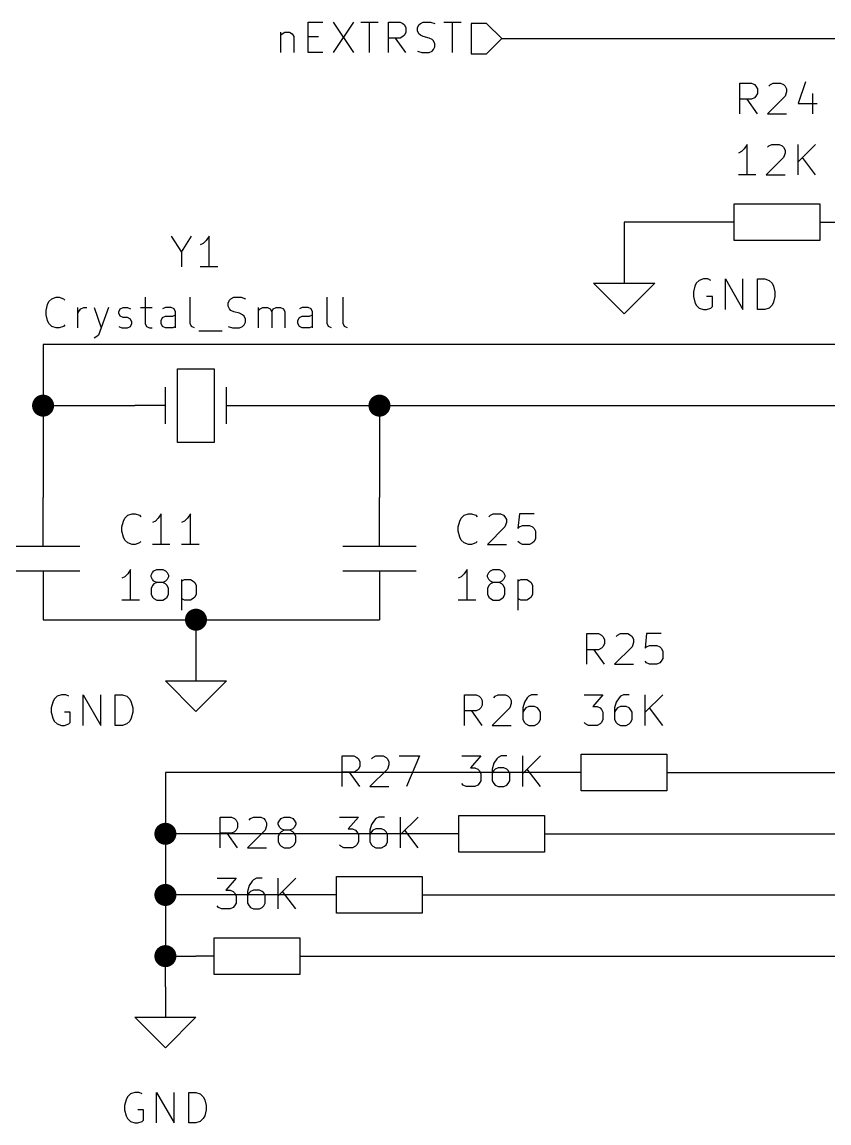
# Model space of a CAD drawing. Extents: x 0.4 to 11.3, y -7.9 to -0.4.
# Drawn here: x 4.466 to 5.785, y -5.623 to -3.823 of the extents above; entities that cross this region are included whole.
import ezdxf

# ---------------------------------------------------------------- set-up
doc = ezdxf.new("R2010")
doc.units = 0
doc.header["$MEASUREMENT"] = 0
for name, color, linetype in [('BROWN2', 54, 'CONTINUOUS'), ('CYAN2', 4, 'CONTINUOUS'), ('GREEN3', 91, 'CONTINUOUS'), ('RED2', 1, 'CONTINUOUS')]:
    doc.layers.add(name, color=color, linetype=linetype)

msp = doc.modelspace()

# ---------------------------------------------------------------- linework, layer by layer
at = {"layer": 'BROWN2', "linetype": 'CONTINUOUS'}
for p, q in [((4.9336, -3.8728), (4.9336, -3.8228)), ((4.9336, -3.8228), (4.9574, -3.8228)), ((4.9741, -3.8228), (5.0074, -3.8728)), ((5.0074, -3.8228), (4.9741, -3.8728)), ((5.0193, -3.8228), (5.0479, -3.8228)), ((5.0336, -3.8728), (5.0336, -3.8228)), ((5.0646, -3.8728), (5.0646, -3.8228)), ((5.0646, -3.8228), (5.0836, -3.8228)), ((5.0836, -3.8228), (5.0884, -3.8252)), ((5.0884, -3.8252), (5.0908, -3.8276)), ((5.0908, -3.8276), (5.0931, -3.8323)), ((5.0931, -3.8323), (5.0931, -3.8395)), ((5.1122, -3.8323), (5.1146, -3.8276)), ((5.1122, -3.8371), (5.1122, -3.8323)), ((5.1146, -3.8276), (5.117, -3.8252)), ((5.117, -3.8252), (5.1217, -3.8228)), ((5.1217, -3.8228), (5.1336, -3.8228)), ((5.1336, -3.8228), (5.1408, -3.8252)), ((5.1551, -3.8228), (5.1836, -3.8228)), ((5.1693, -3.8728), (5.1693, -3.8228)), ((5.225, -3.825), (5.2, -3.825)), ((5.2, -3.825), (5.2, -3.875)), ((5.25, -3.85), (5.225, -3.825)), ((4.8884, -3.8395), (4.8884, -3.8728)), ((4.8884, -3.8442), (4.8908, -3.8419)), ((4.8908, -3.8419), (4.8955, -3.8395)), ((4.8955, -3.8395), (4.9027, -3.8395)), ((4.9027, -3.8395), (4.9074, -3.8419)), ((4.9074, -3.8419), (4.9098, -3.8466)), ((4.9098, -3.8466), (4.9098, -3.8728)), ((4.9336, -3.8466), (4.9503, -3.8466)), ((5.0836, -3.849), (5.0646, -3.849)), ((5.0931, -3.8728), (5.0765, -3.849)), ((5.0884, -3.8466), (5.0836, -3.849)), ((5.0908, -3.8442), (5.0884, -3.8466)), ((5.0931, -3.8395), (5.0908, -3.8442)), ((5.1146, -3.8419), (5.1122, -3.8371)), ((5.117, -3.8442), (5.1146, -3.8419)), ((5.1217, -3.8466), (5.117, -3.8442)), ((5.1312, -3.849), (5.1217, -3.8466)), ((5.136, -3.8514), (5.1312, -3.849)), ((5.1384, -3.8538), (5.136, -3.8514)), ((5.225, -3.875), (5.25, -3.85)), ((5.136, -3.8704), (5.1384, -3.868)), ((5.1408, -3.8585), (5.1384, -3.8538)), ((5.1384, -3.868), (5.1408, -3.8633)), ((5.1408, -3.8633), (5.1408, -3.8585)), ((4.9574, -3.8728), (4.9336, -3.8728)), ((5.1122, -3.8704), (5.1193, -3.8728)), ((5.1193, -3.8728), (5.1312, -3.8728)), ((5.1312, -3.8728), (5.136, -3.8704)), ((5.2, -3.875), (5.225, -3.875))]:
    msp.add_line(p, q, dxfattribs=at)
at = {"layer": 'CYAN2', "linetype": 'CONTINUOUS'}
for p, q in [((5.6393, -3.9728), (5.6393, -3.9228)), ((5.6393, -3.9228), (5.6583, -3.9228)), ((5.6583, -3.9228), (5.6631, -3.9252)), ((5.6893, -3.9252), (5.694, -3.9228)), ((5.694, -3.9228), (5.706, -3.9228)), ((5.706, -3.9228), (5.7107, -3.9252)), ((5.7464, -3.9204), (5.7345, -3.9561)), ((5.6631, -3.9252), (5.6655, -3.9276)), ((5.6655, -3.9276), (5.6679, -3.9323)), ((5.6679, -3.9395), (5.6655, -3.9442)), ((5.6679, -3.9323), (5.6679, -3.9395)), ((5.6869, -3.9276), (5.6893, -3.9252)), ((5.7107, -3.9252), (5.7131, -3.9276)), ((5.7131, -3.9276), (5.7155, -3.9323)), ((5.7155, -3.9371), (5.7131, -3.9442)), ((5.7155, -3.9323), (5.7155, -3.9371)), ((5.7583, -3.9395), (5.7583, -3.9728)), ((5.6583, -3.949), (5.6393, -3.949)), ((5.6679, -3.9728), (5.6512, -3.949)), ((5.6631, -3.9466), (5.6583, -3.949)), ((5.6655, -3.9442), (5.6631, -3.9466)), ((5.7131, -3.9442), (5.6845, -3.9728)), ((5.7345, -3.9561), (5.7655, -3.9561)), ((5.6845, -3.9728), (5.7155, -3.9728)), ((5.6464, -4.0299), (5.6417, -4.0347)), ((5.6512, -4.0228), (5.6464, -4.0299)), ((5.6512, -4.0728), (5.6512, -4.0228)), ((5.6845, -4.0276), (5.6869, -4.0252)), ((5.6869, -4.0252), (5.6917, -4.0228)), ((5.6917, -4.0228), (5.7036, -4.0228)), ((5.7036, -4.0228), (5.7083, -4.0252)), ((5.7083, -4.0252), (5.7107, -4.0276)), ((5.7107, -4.0276), (5.7131, -4.0323)), ((5.7345, -4.0728), (5.7345, -4.0228)), ((5.7631, -4.0228), (5.7345, -4.0514)), ((5.6417, -4.0347), (5.6369, -4.0371)), ((5.7107, -4.0442), (5.6821, -4.0728)), ((5.7131, -4.0371), (5.7107, -4.0442)), ((5.7131, -4.0323), (5.7131, -4.0371)), ((5.7631, -4.0728), (5.7417, -4.0442)), ((5.6655, -4.0728), (5.6369, -4.0728)), ((5.6821, -4.0728), (5.7131, -4.0728)), ((4.7095, -4.1728), (4.7262, -4.199)), ((4.7262, -4.199), (4.7429, -4.1728)), ((4.7714, -4.1728), (4.7667, -4.1799)), ((4.7714, -4.2228), (4.7714, -4.1728)), ((4.7619, -4.1847), (4.7571, -4.1871)), ((4.7667, -4.1799), (4.7619, -4.1847)), ((4.7262, -4.199), (4.7262, -4.2228)), ((4.7857, -4.2228), (4.7571, -4.2228)), ((5.5729, -4.2452), (5.5681, -4.2499)), ((5.58, -4.2428), (5.5729, -4.2452)), ((5.5871, -4.2428), (5.58, -4.2428)), ((5.5919, -4.2452), (5.5871, -4.2428)), ((5.6157, -4.2928), (5.6157, -4.2428)), ((5.6157, -4.2428), (5.6443, -4.2928)), ((5.6443, -4.2928), (5.6443, -4.2428)), ((5.6681, -4.2928), (5.6681, -4.2428)), ((5.6681, -4.2428), (5.68, -4.2428)), ((5.68, -4.2428), (5.6871, -4.2452)), ((5.6871, -4.2452), (5.6919, -4.2499)), ((5.5657, -4.2547), (5.5633, -4.2642)), ((5.5633, -4.2642), (5.5633, -4.2714)), ((5.5681, -4.2499), (5.5657, -4.2547)), ((5.6919, -4.2499), (5.6943, -4.2547)), ((5.6943, -4.2547), (5.6967, -4.2642)), ((5.6967, -4.2642), (5.6967, -4.2714)), ((4.5071, -4.2847), (4.5095, -4.2799)), ((4.5095, -4.2799), (4.5143, -4.2752)), ((4.5143, -4.2752), (4.5214, -4.2728)), ((4.5214, -4.2728), (4.5262, -4.2728)), ((4.5262, -4.2728), (4.5333, -4.2752)), ((4.5333, -4.2752), (4.5357, -4.2776)), ((4.6667, -4.2728), (4.6667, -4.3157)), ((4.7405, -4.3157), (4.7405, -4.2728)), ((4.8024, -4.2823), (4.8048, -4.2776)), ((4.8024, -4.2871), (4.8024, -4.2823)), ((4.8048, -4.2776), (4.8071, -4.2752)), ((4.8071, -4.2752), (4.8119, -4.2728)), ((4.8119, -4.2728), (4.8238, -4.2728)), ((4.8238, -4.2728), (4.831, -4.2752)), ((4.9643, -4.3157), (4.9643, -4.2728)), ((4.9905, -4.3157), (4.9905, -4.2728)), ((5.5633, -4.2714), (5.5657, -4.2809)), ((5.5657, -4.2809), (5.5681, -4.2857)), ((5.5943, -4.2714), (5.5848, -4.2714)), ((5.5943, -4.288), (5.5943, -4.2714)), ((5.6943, -4.2809), (5.6919, -4.2857)), ((5.6967, -4.2714), (5.6943, -4.2809)), ((4.5048, -4.2942), (4.5071, -4.2847)), ((4.5048, -4.3014), (4.5048, -4.2942)), ((4.5071, -4.3109), (4.5048, -4.3014)), ((4.5571, -4.3228), (4.5571, -4.2895)), ((4.5571, -4.299), (4.5595, -4.2942)), ((4.5595, -4.2942), (4.5619, -4.2919)), ((4.5619, -4.2919), (4.5667, -4.2895)), ((4.5667, -4.2895), (4.5714, -4.2895)), ((4.5833, -4.2895), (4.5952, -4.3228)), ((4.6071, -4.2895), (4.5952, -4.3228)), ((4.6238, -4.2966), (4.6262, -4.2919)), ((4.6238, -4.299), (4.6238, -4.2966)), ((4.6262, -4.3038), (4.6238, -4.299)), ((4.6262, -4.2919), (4.631, -4.2895)), ((4.631, -4.2895), (4.6381, -4.2895)), ((4.6381, -4.2895), (4.6429, -4.2919)), ((4.6595, -4.2895), (4.6786, -4.2895)), ((4.7, -4.2895), (4.6952, -4.2919)), ((4.7095, -4.2895), (4.7, -4.2895)), ((4.7143, -4.2919), (4.7095, -4.2895)), ((4.7119, -4.3038), (4.7167, -4.3014)), ((4.7167, -4.2966), (4.7143, -4.2919)), ((4.7167, -4.3228), (4.7167, -4.2966)), ((4.8048, -4.2919), (4.8024, -4.2871)), ((4.8071, -4.2942), (4.8048, -4.2919)), ((4.8119, -4.2966), (4.8071, -4.2942)), ((4.8214, -4.299), (4.8119, -4.2966)), ((4.8262, -4.3014), (4.8214, -4.299)), ((4.8286, -4.3038), (4.8262, -4.3014)), ((4.8524, -4.3228), (4.8524, -4.2895)), ((4.8524, -4.2942), (4.8548, -4.2919)), ((4.8548, -4.2919), (4.8595, -4.2895)), ((4.8595, -4.2895), (4.8667, -4.2895)), ((4.8667, -4.2895), (4.8714, -4.2919)), ((4.8714, -4.2919), (4.8738, -4.2966)), ((4.8738, -4.2966), (4.8762, -4.2919)), ((4.8738, -4.2966), (4.8738, -4.3228)), ((4.8762, -4.2919), (4.8809, -4.2895)), ((4.8809, -4.2895), (4.8881, -4.2895)), ((4.8881, -4.2895), (4.8929, -4.2919)), ((4.8929, -4.2919), (4.8952, -4.2966)), ((4.8952, -4.2966), (4.8952, -4.3228)), ((4.9238, -4.2895), (4.919, -4.2919)), ((4.9333, -4.2895), (4.9238, -4.2895)), ((4.9381, -4.2919), (4.9333, -4.2895)), ((4.9357, -4.3038), (4.9405, -4.3014)), ((4.9405, -4.2966), (4.9381, -4.2919)), ((4.9405, -4.3228), (4.9405, -4.2966)), ((5.5681, -4.2857), (5.5729, -4.2904)), ((5.5729, -4.2904), (5.58, -4.2928)), ((5.58, -4.2928), (5.5848, -4.2928)), ((5.5848, -4.2928), (5.5919, -4.2904)), ((5.5919, -4.2904), (5.5943, -4.288)), ((5.68, -4.2928), (5.6681, -4.2928)), ((5.6871, -4.2904), (5.68, -4.2928)), ((5.6919, -4.2857), (5.6871, -4.2904)), ((4.5095, -4.3157), (4.5071, -4.3109)), ((4.5143, -4.3204), (4.5095, -4.3157)), ((4.5357, -4.318), (4.5333, -4.3204)), ((4.631, -4.3061), (4.6262, -4.3038)), ((4.6381, -4.3061), (4.631, -4.3061)), ((4.6429, -4.3085), (4.6381, -4.3061)), ((4.6452, -4.3133), (4.6429, -4.3085)), ((4.6429, -4.3204), (4.6452, -4.3157)), ((4.6452, -4.3157), (4.6452, -4.3133)), ((4.6667, -4.3157), (4.6691, -4.3204)), ((4.6929, -4.3109), (4.6952, -4.3061)), ((4.6929, -4.3157), (4.6929, -4.3109)), ((4.6952, -4.3204), (4.6929, -4.3157)), ((4.6952, -4.3061), (4.7, -4.3038)), ((4.7, -4.3038), (4.7119, -4.3038)), ((4.7429, -4.3204), (4.7405, -4.3157)), ((4.8262, -4.3204), (4.8286, -4.318)), ((4.831, -4.3085), (4.8286, -4.3038)), ((4.8286, -4.318), (4.831, -4.3133)), ((4.831, -4.3133), (4.831, -4.3085)), ((4.9167, -4.3109), (4.919, -4.3061)), ((4.9167, -4.3157), (4.9167, -4.3109)), ((4.919, -4.3204), (4.9167, -4.3157)), ((4.919, -4.3061), (4.9238, -4.3038)), ((4.9238, -4.3038), (4.9357, -4.3038)), ((4.9667, -4.3204), (4.9643, -4.3157)), ((4.9929, -4.3204), (4.9905, -4.3157)), ((4.5214, -4.3228), (4.5143, -4.3204)), ((4.5262, -4.3228), (4.5214, -4.3228)), ((4.5333, -4.3204), (4.5262, -4.3228)), ((4.5881, -4.3371), (4.5833, -4.3395)), ((4.5905, -4.3347), (4.5881, -4.3371)), ((4.5952, -4.3228), (4.5905, -4.3347)), ((4.6238, -4.3204), (4.6286, -4.3228)), ((4.6286, -4.3228), (4.6381, -4.3228)), ((4.6381, -4.3228), (4.6429, -4.3204)), ((4.6691, -4.3204), (4.6738, -4.3228)), ((4.6738, -4.3228), (4.6786, -4.3228)), ((4.7, -4.3228), (4.6952, -4.3204)), ((4.7119, -4.3228), (4.7, -4.3228)), ((4.7167, -4.3204), (4.7119, -4.3228)), ((4.7476, -4.3228), (4.7429, -4.3204)), ((4.7548, -4.3276), (4.7929, -4.3276)), ((4.8024, -4.3204), (4.8095, -4.3228)), ((4.8095, -4.3228), (4.8214, -4.3228)), ((4.8214, -4.3228), (4.8262, -4.3204)), ((4.9238, -4.3228), (4.919, -4.3204)), ((4.9357, -4.3228), (4.9238, -4.3228)), ((4.9405, -4.3204), (4.9357, -4.3228)), ((4.9714, -4.3228), (4.9667, -4.3204)), ((4.9976, -4.3228), (4.9929, -4.3204)), ((4.6289, -4.6482), (4.6313, -4.6387)), ((4.6313, -4.6387), (4.6337, -4.6339)), ((4.6337, -4.6339), (4.6384, -4.6292)), ((4.6384, -4.6292), (4.6456, -4.6268)), ((4.6456, -4.6268), (4.6503, -4.6268)), ((4.6503, -4.6268), (4.6575, -4.6292)), ((4.6575, -4.6292), (4.6599, -4.6316)), ((4.6837, -4.6387), (4.6789, -4.6411)), ((4.6884, -4.6339), (4.6837, -4.6387)), ((4.6932, -4.6268), (4.6884, -4.6339)), ((4.6932, -4.6768), (4.6932, -4.6268)), ((4.7313, -4.6387), (4.7265, -4.6411)), ((4.736, -4.6339), (4.7313, -4.6387)), ((4.7408, -4.6268), (4.736, -4.6339)), ((4.7408, -4.6768), (4.7408, -4.6268)), ((5.1789, -4.6482), (5.1813, -4.6387)), ((5.1813, -4.6387), (5.1837, -4.6339)), ((5.1837, -4.6339), (5.1884, -4.6292)), ((5.1884, -4.6292), (5.1956, -4.6268)), ((5.1956, -4.6268), (5.2003, -4.6268)), ((5.2003, -4.6268), (5.2075, -4.6292)), ((5.2075, -4.6292), (5.2099, -4.6316)), ((5.2289, -4.6316), (5.2313, -4.6292)), ((5.2313, -4.6292), (5.236, -4.6268)), ((5.236, -4.6268), (5.2479, -4.6268)), ((5.2479, -4.6268), (5.2527, -4.6292)), ((5.2527, -4.6292), (5.2551, -4.6316)), ((5.2551, -4.6316), (5.2575, -4.6363)), ((5.2575, -4.6411), (5.2551, -4.6482)), ((5.2575, -4.6363), (5.2575, -4.6411)), ((5.2789, -4.6268), (5.2765, -4.6506)), ((5.3027, -4.6268), (5.2789, -4.6268)), ((4.6289, -4.6554), (4.6289, -4.6482)), ((4.6313, -4.6649), (4.6289, -4.6554)), ((5.1789, -4.6554), (5.1789, -4.6482)), ((5.1813, -4.6649), (5.1789, -4.6554)), ((5.2551, -4.6482), (5.2265, -4.6768)), ((5.2765, -4.6506), (5.2789, -4.6482)), ((5.2789, -4.6482), (5.2837, -4.6459)), ((5.2837, -4.6459), (5.2956, -4.6459)), ((5.2956, -4.6459), (5.3003, -4.6482)), ((5.3003, -4.6482), (5.3027, -4.6506)), ((5.3027, -4.6506), (5.3051, -4.6554)), ((5.3051, -4.6554), (5.3051, -4.6673)), ((4.6337, -4.6697), (4.6313, -4.6649)), ((4.6384, -4.6744), (4.6337, -4.6697)), ((4.6456, -4.6768), (4.6384, -4.6744)), ((4.6503, -4.6768), (4.6456, -4.6768)), ((4.6575, -4.6744), (4.6503, -4.6768)), ((4.6599, -4.672), (4.6575, -4.6744)), ((4.7075, -4.6768), (4.6789, -4.6768)), ((4.7551, -4.6768), (4.7265, -4.6768)), ((5.1837, -4.6697), (5.1813, -4.6649)), ((5.1884, -4.6744), (5.1837, -4.6697)), ((5.1956, -4.6768), (5.1884, -4.6744)), ((5.2003, -4.6768), (5.1956, -4.6768)), ((5.2075, -4.6744), (5.2003, -4.6768)), ((5.2099, -4.672), (5.2075, -4.6744)), ((5.2265, -4.6768), (5.2575, -4.6768)), ((5.2789, -4.6744), (5.2765, -4.672)), ((5.2837, -4.6768), (5.2789, -4.6744)), ((5.2956, -4.6768), (5.2837, -4.6768)), ((5.3003, -4.6744), (5.2956, -4.6768)), ((5.3027, -4.672), (5.3003, -4.6744)), ((5.3051, -4.6673), (5.3027, -4.672)), ((4.6337, -4.7297), (4.6289, -4.7321)), ((4.6384, -4.7249), (4.6337, -4.7297)), ((4.6432, -4.7178), (4.6384, -4.7249)), ((4.6432, -4.7678), (4.6432, -4.7178)), ((4.6765, -4.7273), (4.6789, -4.7226)), ((4.6765, -4.7297), (4.6765, -4.7273)), ((4.6789, -4.7345), (4.6765, -4.7297)), ((4.6789, -4.7226), (4.6813, -4.7202)), ((4.6813, -4.7202), (4.686, -4.7178)), ((4.686, -4.7178), (4.6956, -4.7178)), ((4.6956, -4.7178), (4.7003, -4.7202)), ((4.7003, -4.7202), (4.7027, -4.7226)), ((4.7027, -4.7226), (4.7051, -4.7273)), ((4.7051, -4.7297), (4.7027, -4.7345)), ((4.7051, -4.7273), (4.7051, -4.7297)), ((5.1837, -4.7297), (5.1789, -4.7321)), ((5.1884, -4.7249), (5.1837, -4.7297)), ((5.1932, -4.7178), (5.1884, -4.7249)), ((5.1932, -4.7678), (5.1932, -4.7178)), ((5.2265, -4.7273), (5.2289, -4.7226)), ((5.2265, -4.7297), (5.2265, -4.7273)), ((5.2289, -4.7345), (5.2265, -4.7297)), ((5.2289, -4.7226), (5.2313, -4.7202)), ((5.2313, -4.7202), (5.236, -4.7178)), ((5.236, -4.7178), (5.2456, -4.7178)), ((5.2456, -4.7178), (5.2503, -4.7202)), ((5.2503, -4.7202), (5.2527, -4.7226)), ((5.2527, -4.7226), (5.2551, -4.7273)), ((5.2551, -4.7297), (5.2527, -4.7345)), ((5.2551, -4.7273), (5.2551, -4.7297)), ((4.6789, -4.744), (4.6765, -4.7488)), ((4.6765, -4.7488), (4.6765, -4.7583)), ((4.6813, -4.7369), (4.6789, -4.7345)), ((4.6813, -4.7416), (4.6789, -4.744)), ((4.686, -4.7392), (4.6813, -4.7369)), ((4.686, -4.7392), (4.6813, -4.7416)), ((4.6956, -4.7392), (4.686, -4.7392)), ((4.7003, -4.7369), (4.6956, -4.7392)), ((4.7003, -4.7416), (4.6956, -4.7392)), ((4.7027, -4.7345), (4.7003, -4.7369)), ((4.7027, -4.744), (4.7003, -4.7416)), ((4.7051, -4.7488), (4.7027, -4.744)), ((4.7051, -4.7583), (4.7051, -4.7488)), ((4.7265, -4.7345), (4.7265, -4.7845)), ((4.7265, -4.7369), (4.7313, -4.7345)), ((4.7313, -4.7345), (4.7408, -4.7345)), ((4.7408, -4.7345), (4.7456, -4.7369)), ((4.7456, -4.7369), (4.7479, -4.7392)), ((4.7479, -4.7392), (4.7503, -4.744)), ((4.7503, -4.744), (4.7503, -4.7583)), ((5.2289, -4.744), (5.2265, -4.7488)), ((5.2265, -4.7488), (5.2265, -4.7583)), ((5.2313, -4.7369), (5.2289, -4.7345)), ((5.2313, -4.7416), (5.2289, -4.744)), ((5.236, -4.7392), (5.2313, -4.7369)), ((5.236, -4.7392), (5.2313, -4.7416)), ((5.2456, -4.7392), (5.236, -4.7392)), ((5.2503, -4.7369), (5.2456, -4.7392)), ((5.2503, -4.7416), (5.2456, -4.7392)), ((5.2527, -4.7345), (5.2503, -4.7369)), ((5.2527, -4.744), (5.2503, -4.7416)), ((5.2551, -4.7488), (5.2527, -4.744)), ((5.2551, -4.7583), (5.2551, -4.7488)), ((5.2765, -4.7345), (5.2765, -4.7845)), ((5.2765, -4.7369), (5.2813, -4.7345)), ((5.2813, -4.7345), (5.2908, -4.7345)), ((5.2908, -4.7345), (5.2956, -4.7369)), ((5.2956, -4.7369), (5.2979, -4.7392)), ((5.2979, -4.7392), (5.3003, -4.744)), ((5.3003, -4.744), (5.3003, -4.7583)), ((4.6575, -4.7678), (4.6289, -4.7678)), ((4.6765, -4.7583), (4.6789, -4.763)), ((4.6789, -4.763), (4.6813, -4.7654)), ((4.6813, -4.7654), (4.686, -4.7678)), ((4.686, -4.7678), (4.6956, -4.7678)), ((4.6956, -4.7678), (4.7003, -4.7654)), ((4.7003, -4.7654), (4.7027, -4.763)), ((4.7027, -4.763), (4.7051, -4.7583)), ((4.7313, -4.7678), (4.7265, -4.7654)), ((4.7408, -4.7678), (4.7313, -4.7678)), ((4.7456, -4.7654), (4.7408, -4.7678)), ((4.7479, -4.763), (4.7456, -4.7654)), ((4.7503, -4.7583), (4.7479, -4.763)), ((5.2075, -4.7678), (5.1789, -4.7678)), ((5.2265, -4.7583), (5.2289, -4.763)), ((5.2289, -4.763), (5.2313, -4.7654)), ((5.2313, -4.7654), (5.236, -4.7678)), ((5.236, -4.7678), (5.2456, -4.7678)), ((5.2456, -4.7678), (5.2503, -4.7654)), ((5.2503, -4.7654), (5.2527, -4.763)), ((5.2527, -4.763), (5.2551, -4.7583)), ((5.2813, -4.7678), (5.2765, -4.7654)), ((5.2908, -4.7678), (5.2813, -4.7678)), ((5.2956, -4.7654), (5.2908, -4.7678)), ((5.2979, -4.763), (5.2956, -4.7654)), ((5.3003, -4.7583), (5.2979, -4.763)), ((5.3893, -4.8728), (5.3893, -4.8228)), ((5.3893, -4.8228), (5.4083, -4.8228)), ((5.3893, -4.8728), (5.3893, -4.8228)), ((5.3893, -4.8228), (5.4083, -4.8228)), ((5.4083, -4.8228), (5.4131, -4.8252)), ((5.4083, -4.8228), (5.4131, -4.8252)), ((5.4393, -4.8252), (5.444, -4.8228)), ((5.4393, -4.8252), (5.444, -4.8228)), ((5.444, -4.8228), (5.456, -4.8228)), ((5.444, -4.8228), (5.456, -4.8228)), ((5.456, -4.8228), (5.4607, -4.8252)), ((5.456, -4.8228), (5.4607, -4.8252)), ((5.4869, -4.8228), (5.4845, -4.8466)), ((5.4869, -4.8228), (5.4845, -4.8466)), ((5.5107, -4.8228), (5.4869, -4.8228)), ((5.5107, -4.8228), (5.4869, -4.8228)), ((5.4131, -4.8252), (5.4155, -4.8276)), ((5.4131, -4.8252), (5.4155, -4.8276)), ((5.4155, -4.8276), (5.4179, -4.8323)), ((5.4155, -4.8276), (5.4179, -4.8323)), ((5.4179, -4.8395), (5.4155, -4.8442)), ((5.4179, -4.8395), (5.4155, -4.8442)), ((5.4179, -4.8323), (5.4179, -4.8395)), ((5.4179, -4.8323), (5.4179, -4.8395)), ((5.4369, -4.8276), (5.4393, -4.8252)), ((5.4369, -4.8276), (5.4393, -4.8252)), ((5.4607, -4.8252), (5.4631, -4.8276)), ((5.4607, -4.8252), (5.4631, -4.8276)), ((5.4631, -4.8276), (5.4655, -4.8323)), ((5.4631, -4.8276), (5.4655, -4.8323)), ((5.4655, -4.8371), (5.4631, -4.8442)), ((5.4655, -4.8371), (5.4631, -4.8442)), ((5.4655, -4.8323), (5.4655, -4.8371)), ((5.4655, -4.8323), (5.4655, -4.8371)), ((5.4869, -4.8442), (5.4917, -4.8419)), ((5.4869, -4.8442), (5.4917, -4.8419)), ((5.4917, -4.8419), (5.5036, -4.8419)), ((5.4917, -4.8419), (5.5036, -4.8419)), ((5.5036, -4.8419), (5.5083, -4.8442)), ((5.5036, -4.8419), (5.5083, -4.8442)), ((5.4083, -4.849), (5.3893, -4.849)), ((5.4083, -4.849), (5.3893, -4.849)), ((5.4179, -4.8728), (5.4012, -4.849)), ((5.4179, -4.8728), (5.4012, -4.849)), ((5.4131, -4.8466), (5.4083, -4.849)), ((5.4131, -4.8466), (5.4083, -4.849)), ((5.4155, -4.8442), (5.4131, -4.8466)), ((5.4155, -4.8442), (5.4131, -4.8466)), ((5.4631, -4.8442), (5.4345, -4.8728)), ((5.4631, -4.8442), (5.4345, -4.8728)), ((5.4845, -4.8466), (5.4869, -4.8442)), ((5.4845, -4.8466), (5.4869, -4.8442)), ((5.5083, -4.8442), (5.5107, -4.8466)), ((5.5083, -4.8442), (5.5107, -4.8466)), ((5.5107, -4.8466), (5.5131, -4.8514)), ((5.5107, -4.8466), (5.5131, -4.8514)), ((5.5131, -4.8514), (5.5131, -4.8633)), ((5.5131, -4.8514), (5.5131, -4.8633)), ((5.4345, -4.8728), (5.4655, -4.8728)), ((5.4345, -4.8728), (5.4655, -4.8728)), ((5.4869, -4.8704), (5.4845, -4.868)), ((5.4869, -4.8704), (5.4845, -4.868)), ((5.4917, -4.8728), (5.4869, -4.8704)), ((5.4917, -4.8728), (5.4869, -4.8704)), ((5.5036, -4.8728), (5.4917, -4.8728)), ((5.5036, -4.8728), (5.4917, -4.8728)), ((5.5083, -4.8704), (5.5036, -4.8728)), ((5.5083, -4.8704), (5.5036, -4.8728)), ((5.5107, -4.868), (5.5083, -4.8704)), ((5.5107, -4.868), (5.5083, -4.8704)), ((5.5131, -4.8633), (5.5107, -4.868)), ((5.5131, -4.8633), (5.5107, -4.868)), ((4.5181, -4.9299), (4.5157, -4.9347)), ((4.5229, -4.9252), (4.5181, -4.9299)), ((4.53, -4.9228), (4.5229, -4.9252)), ((4.5371, -4.9228), (4.53, -4.9228)), ((4.5419, -4.9252), (4.5371, -4.9228)), ((4.5657, -4.9728), (4.5657, -4.9228)), ((4.5657, -4.9228), (4.5943, -4.9728)), ((4.5943, -4.9728), (4.5943, -4.9228)), ((4.6181, -4.9728), (4.6181, -4.9228)), ((4.6181, -4.9228), (4.63, -4.9228)), ((4.63, -4.9228), (4.6371, -4.9252)), ((4.6371, -4.9252), (4.6419, -4.9299)), ((4.6419, -4.9299), (4.6443, -4.9347)), ((5.1893, -4.9728), (5.1893, -4.9228)), ((5.1893, -4.9228), (5.2083, -4.9228)), ((5.1893, -4.9728), (5.1893, -4.9228)), ((5.1893, -4.9228), (5.2083, -4.9228)), ((5.2083, -4.9228), (5.2131, -4.9252)), ((5.2083, -4.9228), (5.2131, -4.9252)), ((5.2131, -4.9252), (5.2155, -4.9276)), ((5.2131, -4.9252), (5.2155, -4.9276)), ((5.2155, -4.9276), (5.2179, -4.9323)), ((5.2155, -4.9276), (5.2179, -4.9323)), ((5.2369, -4.9276), (5.2393, -4.9252)), ((5.2369, -4.9276), (5.2393, -4.9252)), ((5.2393, -4.9252), (5.244, -4.9228)), ((5.2393, -4.9252), (5.244, -4.9228)), ((5.244, -4.9228), (5.256, -4.9228)), ((5.244, -4.9228), (5.256, -4.9228)), ((5.256, -4.9228), (5.2607, -4.9252)), ((5.256, -4.9228), (5.2607, -4.9252)), ((5.2607, -4.9252), (5.2631, -4.9276)), ((5.2607, -4.9252), (5.2631, -4.9276)), ((5.2631, -4.9276), (5.2655, -4.9323)), ((5.2631, -4.9276), (5.2655, -4.9323)), ((5.2917, -4.9276), (5.2869, -4.9347)), ((5.2917, -4.9276), (5.2869, -4.9347)), ((5.294, -4.9252), (5.2917, -4.9276)), ((5.294, -4.9252), (5.2917, -4.9276)), ((5.2988, -4.9228), (5.294, -4.9252)), ((5.2988, -4.9228), (5.294, -4.9252)), ((5.3083, -4.9228), (5.2988, -4.9228)), ((5.3083, -4.9228), (5.2988, -4.9228)), ((5.3845, -4.9228), (5.4155, -4.9228)), ((5.3845, -4.9228), (5.4155, -4.9228)), ((5.4155, -4.9228), (5.3988, -4.9419)), ((5.4155, -4.9228), (5.3988, -4.9419)), ((5.4417, -4.9276), (5.4369, -4.9347)), ((5.4417, -4.9276), (5.4369, -4.9347)), ((5.444, -4.9252), (5.4417, -4.9276)), ((5.444, -4.9252), (5.4417, -4.9276)), ((5.4488, -4.9228), (5.444, -4.9252)), ((5.4488, -4.9228), (5.444, -4.9252)), ((5.4583, -4.9228), (5.4488, -4.9228)), ((5.4583, -4.9228), (5.4488, -4.9228)), ((5.4845, -4.9728), (5.4845, -4.9228)), ((5.5131, -4.9228), (5.4845, -4.9514)), ((5.4845, -4.9728), (5.4845, -4.9228)), ((5.5131, -4.9228), (5.4845, -4.9514)), ((4.5157, -4.9347), (4.5133, -4.9442)), ((4.5133, -4.9442), (4.5133, -4.9514)), ((4.6443, -4.9347), (4.6467, -4.9442)), ((4.6467, -4.9442), (4.6467, -4.9514)), ((5.2083, -4.949), (5.1893, -4.949)), ((5.2083, -4.949), (5.1893, -4.949)), ((5.2179, -4.9728), (5.2012, -4.949)), ((5.2179, -4.9728), (5.2012, -4.949)), ((5.2131, -4.9466), (5.2083, -4.949)), ((5.2131, -4.9466), (5.2083, -4.949)), ((5.2155, -4.9442), (5.2131, -4.9466)), ((5.2155, -4.9442), (5.2131, -4.9466)), ((5.2179, -4.9395), (5.2155, -4.9442)), ((5.2179, -4.9395), (5.2155, -4.9442)), ((5.2179, -4.9323), (5.2179, -4.9395)), ((5.2179, -4.9323), (5.2179, -4.9395)), ((5.2631, -4.9442), (5.2345, -4.9728)), ((5.2631, -4.9442), (5.2345, -4.9728)), ((5.2655, -4.9371), (5.2631, -4.9442)), ((5.2655, -4.9371), (5.2631, -4.9442)), ((5.2655, -4.9323), (5.2655, -4.9371)), ((5.2655, -4.9323), (5.2655, -4.9371)), ((5.2869, -4.9347), (5.2845, -4.9442)), ((5.2869, -4.9347), (5.2845, -4.9442)), ((5.2845, -4.9442), (5.2845, -4.9633)), ((5.2845, -4.9442), (5.2845, -4.9633)), ((5.2869, -4.9466), (5.2845, -4.9514)), ((5.2869, -4.9466), (5.2845, -4.9514)), ((5.2893, -4.9442), (5.2869, -4.9466)), ((5.2893, -4.9442), (5.2869, -4.9466)), ((5.294, -4.9419), (5.2893, -4.9442)), ((5.294, -4.9419), (5.2893, -4.9442)), ((5.3036, -4.9419), (5.294, -4.9419)), ((5.3036, -4.9419), (5.294, -4.9419)), ((5.3083, -4.9442), (5.3036, -4.9419)), ((5.3083, -4.9442), (5.3036, -4.9419)), ((5.3107, -4.9466), (5.3083, -4.9442)), ((5.3107, -4.9466), (5.3083, -4.9442)), ((5.3131, -4.9514), (5.3107, -4.9466)), ((5.3131, -4.9514), (5.3107, -4.9466)), ((5.3988, -4.9419), (5.406, -4.9419)), ((5.3988, -4.9419), (5.406, -4.9419)), ((5.406, -4.9419), (5.4107, -4.9442)), ((5.406, -4.9419), (5.4107, -4.9442)), ((5.4107, -4.9442), (5.4131, -4.9466)), ((5.4107, -4.9442), (5.4131, -4.9466)), ((5.4131, -4.9466), (5.4155, -4.9514)), ((5.4131, -4.9466), (5.4155, -4.9514)), ((5.4369, -4.9347), (5.4345, -4.9442)), ((5.4369, -4.9347), (5.4345, -4.9442)), ((5.4345, -4.9442), (5.4345, -4.9633)), ((5.4345, -4.9442), (5.4345, -4.9633)), ((5.4369, -4.9466), (5.4345, -4.9514)), ((5.4369, -4.9466), (5.4345, -4.9514)), ((5.4393, -4.9442), (5.4369, -4.9466)), ((5.4393, -4.9442), (5.4369, -4.9466)), ((5.444, -4.9419), (5.4393, -4.9442)), ((5.444, -4.9419), (5.4393, -4.9442)), ((5.4536, -4.9419), (5.444, -4.9419)), ((5.4536, -4.9419), (5.444, -4.9419)), ((5.4583, -4.9442), (5.4536, -4.9419)), ((5.4583, -4.9442), (5.4536, -4.9419)), ((5.4607, -4.9466), (5.4583, -4.9442)), ((5.4607, -4.9466), (5.4583, -4.9442)), ((5.4631, -4.9514), (5.4607, -4.9466)), ((5.4631, -4.9514), (5.4607, -4.9466)), ((5.5131, -4.9728), (5.4917, -4.9442)), ((5.5131, -4.9728), (5.4917, -4.9442)), ((4.5133, -4.9514), (4.5157, -4.9609)), ((4.5157, -4.9609), (4.5181, -4.9657)), ((4.5181, -4.9657), (4.5229, -4.9704)), ((4.5443, -4.9514), (4.5348, -4.9514)), ((4.5443, -4.968), (4.5443, -4.9514)), ((4.6419, -4.9657), (4.6371, -4.9704)), ((4.6443, -4.9609), (4.6419, -4.9657)), ((4.6467, -4.9514), (4.6443, -4.9609)), ((5.2845, -4.9633), (5.2869, -4.968)), ((5.2845, -4.9633), (5.2869, -4.968)), ((5.3107, -4.968), (5.3131, -4.9633)), ((5.3107, -4.968), (5.3131, -4.9633)), ((5.3131, -4.9633), (5.3131, -4.9514)), ((5.3131, -4.9633), (5.3131, -4.9514)), ((5.4155, -4.9633), (5.4131, -4.968)), ((5.4155, -4.9633), (5.4131, -4.968)), ((5.4155, -4.9514), (5.4155, -4.9633)), ((5.4155, -4.9514), (5.4155, -4.9633)), ((5.4345, -4.9633), (5.4369, -4.968)), ((5.4345, -4.9633), (5.4369, -4.968)), ((5.4607, -4.968), (5.4631, -4.9633)), ((5.4607, -4.968), (5.4631, -4.9633)), ((5.4631, -4.9633), (5.4631, -4.9514)), ((5.4631, -4.9633), (5.4631, -4.9514)), ((4.5229, -4.9704), (4.53, -4.9728)), ((4.53, -4.9728), (4.5348, -4.9728)), ((4.5348, -4.9728), (4.5419, -4.9704)), ((4.5419, -4.9704), (4.5443, -4.968)), ((4.63, -4.9728), (4.6181, -4.9728)), ((4.6371, -4.9704), (4.63, -4.9728)), ((5.2345, -4.9728), (5.2655, -4.9728)), ((5.2345, -4.9728), (5.2655, -4.9728)), ((5.2869, -4.968), (5.2893, -4.9704)), ((5.2869, -4.968), (5.2893, -4.9704)), ((5.2893, -4.9704), (5.294, -4.9728)), ((5.2893, -4.9704), (5.294, -4.9728)), ((5.294, -4.9728), (5.3036, -4.9728)), ((5.294, -4.9728), (5.3036, -4.9728)), ((5.3036, -4.9728), (5.3083, -4.9704)), ((5.3036, -4.9728), (5.3083, -4.9704)), ((5.3083, -4.9704), (5.3107, -4.968)), ((5.3083, -4.9704), (5.3107, -4.968)), ((5.3869, -4.9704), (5.3845, -4.968)), ((5.3869, -4.9704), (5.3845, -4.968)), ((5.3917, -4.9728), (5.3869, -4.9704)), ((5.3917, -4.9728), (5.3869, -4.9704)), ((5.406, -4.9728), (5.3917, -4.9728)), ((5.406, -4.9728), (5.3917, -4.9728)), ((5.4107, -4.9704), (5.406, -4.9728)), ((5.4107, -4.9704), (5.406, -4.9728)), ((5.4131, -4.968), (5.4107, -4.9704)), ((5.4131, -4.968), (5.4107, -4.9704)), ((5.4369, -4.968), (5.4393, -4.9704)), ((5.4369, -4.968), (5.4393, -4.9704)), ((5.4393, -4.9704), (5.444, -4.9728)), ((5.4393, -4.9704), (5.444, -4.9728)), ((5.444, -4.9728), (5.4536, -4.9728)), ((5.444, -4.9728), (5.4536, -4.9728)), ((5.4536, -4.9728), (5.4583, -4.9704)), ((5.4536, -4.9728), (5.4583, -4.9704)), ((5.4583, -4.9704), (5.4607, -4.968)), ((5.4583, -4.9704), (5.4607, -4.968)), ((4.9893, -5.0728), (4.9893, -5.0228)), ((4.9893, -5.0228), (5.0083, -5.0228)), ((4.9893, -5.0728), (4.9893, -5.0228)), ((4.9893, -5.0228), (5.0083, -5.0228)), ((5.0083, -5.0228), (5.0131, -5.0252)), ((5.0083, -5.0228), (5.0131, -5.0252)), ((5.0131, -5.0252), (5.0155, -5.0276)), ((5.0131, -5.0252), (5.0155, -5.0276)), ((5.0155, -5.0276), (5.0179, -5.0323)), ((5.0155, -5.0276), (5.0179, -5.0323)), ((5.0179, -5.0395), (5.0155, -5.0442)), ((5.0179, -5.0395), (5.0155, -5.0442)), ((5.0179, -5.0323), (5.0179, -5.0395)), ((5.0179, -5.0323), (5.0179, -5.0395)), ((5.0369, -5.0276), (5.0393, -5.0252)), ((5.0369, -5.0276), (5.0393, -5.0252)), ((5.0393, -5.0252), (5.044, -5.0228)), ((5.0393, -5.0252), (5.044, -5.0228)), ((5.044, -5.0228), (5.056, -5.0228)), ((5.044, -5.0228), (5.056, -5.0228)), ((5.056, -5.0228), (5.0607, -5.0252)), ((5.056, -5.0228), (5.0607, -5.0252)), ((5.0607, -5.0252), (5.0631, -5.0276)), ((5.0607, -5.0252), (5.0631, -5.0276)), ((5.0631, -5.0276), (5.0655, -5.0323)), ((5.0631, -5.0276), (5.0655, -5.0323)), ((5.0655, -5.0371), (5.0631, -5.0442)), ((5.0655, -5.0371), (5.0631, -5.0442)), ((5.0655, -5.0323), (5.0655, -5.0371)), ((5.0655, -5.0323), (5.0655, -5.0371)), ((5.0821, -5.0228), (5.1155, -5.0228)), ((5.0821, -5.0228), (5.1155, -5.0228)), ((5.1155, -5.0228), (5.094, -5.0728)), ((5.1155, -5.0228), (5.094, -5.0728)), ((5.1845, -5.0228), (5.2155, -5.0228)), ((5.1845, -5.0228), (5.2155, -5.0228)), ((5.2155, -5.0228), (5.1988, -5.0419)), ((5.2155, -5.0228), (5.1988, -5.0419)), ((5.2369, -5.0347), (5.2345, -5.0442)), ((5.2369, -5.0347), (5.2345, -5.0442)), ((5.2417, -5.0276), (5.2369, -5.0347)), ((5.2417, -5.0276), (5.2369, -5.0347)), ((5.244, -5.0252), (5.2417, -5.0276)), ((5.244, -5.0252), (5.2417, -5.0276)), ((5.2488, -5.0228), (5.244, -5.0252)), ((5.2488, -5.0228), (5.244, -5.0252)), ((5.2583, -5.0228), (5.2488, -5.0228)), ((5.2583, -5.0228), (5.2488, -5.0228)), ((5.2845, -5.0728), (5.2845, -5.0228)), ((5.3131, -5.0228), (5.2845, -5.0514)), ((5.2845, -5.0728), (5.2845, -5.0228)), ((5.3131, -5.0228), (5.2845, -5.0514)), ((5.0083, -5.049), (4.9893, -5.049)), ((5.0083, -5.049), (4.9893, -5.049)), ((5.0179, -5.0728), (5.0012, -5.049)), ((5.0179, -5.0728), (5.0012, -5.049)), ((5.0131, -5.0466), (5.0083, -5.049)), ((5.0131, -5.0466), (5.0083, -5.049)), ((5.0155, -5.0442), (5.0131, -5.0466)), ((5.0155, -5.0442), (5.0131, -5.0466)), ((5.0631, -5.0442), (5.0345, -5.0728)), ((5.0631, -5.0442), (5.0345, -5.0728)), ((5.1988, -5.0419), (5.206, -5.0419)), ((5.1988, -5.0419), (5.206, -5.0419)), ((5.206, -5.0419), (5.2107, -5.0442)), ((5.206, -5.0419), (5.2107, -5.0442)), ((5.2107, -5.0442), (5.2131, -5.0466)), ((5.2107, -5.0442), (5.2131, -5.0466)), ((5.2131, -5.0466), (5.2155, -5.0514)), ((5.2131, -5.0466), (5.2155, -5.0514)), ((5.2155, -5.0514), (5.2155, -5.0633)), ((5.2155, -5.0514), (5.2155, -5.0633)), ((5.2345, -5.0442), (5.2345, -5.0633)), ((5.2345, -5.0442), (5.2345, -5.0633)), ((5.2369, -5.0466), (5.2345, -5.0514)), ((5.2369, -5.0466), (5.2345, -5.0514)), ((5.2393, -5.0442), (5.2369, -5.0466)), ((5.2393, -5.0442), (5.2369, -5.0466)), ((5.244, -5.0419), (5.2393, -5.0442)), ((5.244, -5.0419), (5.2393, -5.0442)), ((5.2536, -5.0419), (5.244, -5.0419)), ((5.2536, -5.0419), (5.244, -5.0419)), ((5.2583, -5.0442), (5.2536, -5.0419)), ((5.2583, -5.0442), (5.2536, -5.0419)), ((5.2607, -5.0466), (5.2583, -5.0442)), ((5.2607, -5.0466), (5.2583, -5.0442)), ((5.2631, -5.0514), (5.2607, -5.0466)), ((5.2631, -5.0514), (5.2607, -5.0466)), ((5.2631, -5.0633), (5.2631, -5.0514)), ((5.2631, -5.0633), (5.2631, -5.0514)), ((5.3131, -5.0728), (5.2917, -5.0442)), ((5.3131, -5.0728), (5.2917, -5.0442)), ((5.0345, -5.0728), (5.0655, -5.0728)), ((5.0345, -5.0728), (5.0655, -5.0728)), ((5.1869, -5.0704), (5.1845, -5.068)), ((5.1869, -5.0704), (5.1845, -5.068)), ((5.1917, -5.0728), (5.1869, -5.0704)), ((5.1917, -5.0728), (5.1869, -5.0704)), ((5.206, -5.0728), (5.1917, -5.0728)), ((5.206, -5.0728), (5.1917, -5.0728)), ((5.2107, -5.0704), (5.206, -5.0728)), ((5.2107, -5.0704), (5.206, -5.0728)), ((5.2131, -5.068), (5.2107, -5.0704)), ((5.2131, -5.068), (5.2107, -5.0704)), ((5.2155, -5.0633), (5.2131, -5.068)), ((5.2155, -5.0633), (5.2131, -5.068)), ((5.2345, -5.0633), (5.2369, -5.068)), ((5.2345, -5.0633), (5.2369, -5.068)), ((5.2369, -5.068), (5.2393, -5.0704)), ((5.2369, -5.068), (5.2393, -5.0704)), ((5.2393, -5.0704), (5.244, -5.0728)), ((5.2393, -5.0704), (5.244, -5.0728)), ((5.244, -5.0728), (5.2536, -5.0728)), ((5.244, -5.0728), (5.2536, -5.0728)), ((5.2536, -5.0728), (5.2583, -5.0704)), ((5.2536, -5.0728), (5.2583, -5.0704)), ((5.2583, -5.0704), (5.2607, -5.068)), ((5.2583, -5.0704), (5.2607, -5.068)), ((5.2607, -5.068), (5.2631, -5.0633)), ((5.2607, -5.068), (5.2631, -5.0633)), ((4.7893, -5.1728), (4.7893, -5.1228)), ((4.7893, -5.1228), (4.8083, -5.1228)), ((4.7893, -5.1728), (4.7893, -5.1228)), ((4.7893, -5.1228), (4.8083, -5.1228)), ((4.8083, -5.1228), (4.8131, -5.1252)), ((4.8083, -5.1228), (4.8131, -5.1252)), ((4.8131, -5.1252), (4.8155, -5.1276)), ((4.8131, -5.1252), (4.8155, -5.1276)), ((4.8155, -5.1276), (4.8179, -5.1323)), ((4.8155, -5.1276), (4.8179, -5.1323)), ((4.8369, -5.1276), (4.8393, -5.1252)), ((4.8369, -5.1276), (4.8393, -5.1252)), ((4.8393, -5.1252), (4.844, -5.1228)), ((4.8393, -5.1252), (4.844, -5.1228)), ((4.844, -5.1228), (4.856, -5.1228)), ((4.844, -5.1228), (4.856, -5.1228)), ((4.856, -5.1228), (4.8607, -5.1252)), ((4.856, -5.1228), (4.8607, -5.1252)), ((4.8607, -5.1252), (4.8631, -5.1276)), ((4.8607, -5.1252), (4.8631, -5.1276)), ((4.8631, -5.1276), (4.8655, -5.1323)), ((4.8631, -5.1276), (4.8655, -5.1323)), ((4.8845, -5.1323), (4.8869, -5.1276)), ((4.8845, -5.1323), (4.8869, -5.1276)), ((4.8869, -5.1276), (4.8893, -5.1252)), ((4.8869, -5.1276), (4.8893, -5.1252)), ((4.8893, -5.1252), (4.894, -5.1228)), ((4.8893, -5.1252), (4.894, -5.1228)), ((4.894, -5.1228), (4.9036, -5.1228)), ((4.894, -5.1228), (4.9036, -5.1228)), ((4.9036, -5.1228), (4.9083, -5.1252)), ((4.9036, -5.1228), (4.9083, -5.1252)), ((4.9083, -5.1252), (4.9107, -5.1276)), ((4.9083, -5.1252), (4.9107, -5.1276)), ((4.9107, -5.1276), (4.9131, -5.1323)), ((4.9107, -5.1276), (4.9131, -5.1323)), ((4.9845, -5.1228), (5.0155, -5.1228)), ((4.9845, -5.1228), (5.0155, -5.1228)), ((5.0155, -5.1228), (4.9988, -5.1419)), ((5.0155, -5.1228), (4.9988, -5.1419)), ((5.0417, -5.1276), (5.0369, -5.1347)), ((5.0417, -5.1276), (5.0369, -5.1347)), ((5.044, -5.1252), (5.0417, -5.1276)), ((5.044, -5.1252), (5.0417, -5.1276)), ((5.0488, -5.1228), (5.044, -5.1252)), ((5.0488, -5.1228), (5.044, -5.1252)), ((5.0583, -5.1228), (5.0488, -5.1228)), ((5.0583, -5.1228), (5.0488, -5.1228)), ((5.0845, -5.1728), (5.0845, -5.1228)), ((5.1131, -5.1228), (5.0845, -5.1514)), ((5.0845, -5.1728), (5.0845, -5.1228)), ((5.1131, -5.1228), (5.0845, -5.1514)), ((4.8131, -5.1466), (4.8083, -5.149)), ((4.8131, -5.1466), (4.8083, -5.149)), ((4.8155, -5.1442), (4.8131, -5.1466)), ((4.8155, -5.1442), (4.8131, -5.1466)), ((4.8179, -5.1395), (4.8155, -5.1442)), ((4.8179, -5.1395), (4.8155, -5.1442)), ((4.8179, -5.1323), (4.8179, -5.1395)), ((4.8179, -5.1323), (4.8179, -5.1395)), ((4.8631, -5.1442), (4.8345, -5.1728)), ((4.8631, -5.1442), (4.8345, -5.1728)), ((4.8655, -5.1371), (4.8631, -5.1442)), ((4.8655, -5.1371), (4.8631, -5.1442)), ((4.8655, -5.1323), (4.8655, -5.1371)), ((4.8655, -5.1323), (4.8655, -5.1371)), ((4.8845, -5.1347), (4.8845, -5.1323)), ((4.8845, -5.1347), (4.8845, -5.1323)), ((4.8869, -5.1395), (4.8845, -5.1347)), ((4.8869, -5.1395), (4.8845, -5.1347)), ((4.8893, -5.1419), (4.8869, -5.1395)), ((4.8893, -5.1419), (4.8869, -5.1395)), ((4.8893, -5.1466), (4.8869, -5.149)), ((4.8893, -5.1466), (4.8869, -5.149)), ((4.894, -5.1442), (4.8893, -5.1419)), ((4.894, -5.1442), (4.8893, -5.1419)), ((4.894, -5.1442), (4.8893, -5.1466)), ((4.894, -5.1442), (4.8893, -5.1466)), ((4.9036, -5.1442), (4.894, -5.1442)), ((4.9036, -5.1442), (4.894, -5.1442)), ((4.9083, -5.1419), (4.9036, -5.1442)), ((4.9083, -5.1419), (4.9036, -5.1442)), ((4.9083, -5.1466), (4.9036, -5.1442)), ((4.9083, -5.1466), (4.9036, -5.1442)), ((4.9107, -5.1395), (4.9083, -5.1419)), ((4.9107, -5.1395), (4.9083, -5.1419)), ((4.9107, -5.149), (4.9083, -5.1466)), ((4.9107, -5.149), (4.9083, -5.1466)), ((4.9131, -5.1347), (4.9107, -5.1395)), ((4.9131, -5.1347), (4.9107, -5.1395)), ((4.9131, -5.1323), (4.9131, -5.1347)), ((4.9131, -5.1323), (4.9131, -5.1347)), ((4.9988, -5.1419), (5.006, -5.1419)), ((4.9988, -5.1419), (5.006, -5.1419)), ((5.006, -5.1419), (5.0107, -5.1442)), ((5.006, -5.1419), (5.0107, -5.1442)), ((5.0107, -5.1442), (5.0131, -5.1466)), ((5.0107, -5.1442), (5.0131, -5.1466)), ((5.0131, -5.1466), (5.0155, -5.1514)), ((5.0131, -5.1466), (5.0155, -5.1514)), ((5.0369, -5.1347), (5.0345, -5.1442)), ((5.0369, -5.1347), (5.0345, -5.1442)), ((5.0345, -5.1442), (5.0345, -5.1633)), ((5.0345, -5.1442), (5.0345, -5.1633)), ((5.0369, -5.1466), (5.0345, -5.1514)), ((5.0369, -5.1466), (5.0345, -5.1514)), ((5.0393, -5.1442), (5.0369, -5.1466)), ((5.0393, -5.1442), (5.0369, -5.1466)), ((5.044, -5.1419), (5.0393, -5.1442)), ((5.044, -5.1419), (5.0393, -5.1442)), ((5.0536, -5.1419), (5.044, -5.1419)), ((5.0536, -5.1419), (5.044, -5.1419)), ((5.0583, -5.1442), (5.0536, -5.1419)), ((5.0583, -5.1442), (5.0536, -5.1419)), ((5.0607, -5.1466), (5.0583, -5.1442)), ((5.0607, -5.1466), (5.0583, -5.1442)), ((5.0631, -5.1514), (5.0607, -5.1466)), ((5.0631, -5.1514), (5.0607, -5.1466)), ((5.1131, -5.1728), (5.0917, -5.1442)), ((5.1131, -5.1728), (5.0917, -5.1442)), ((4.8083, -5.149), (4.7893, -5.149)), ((4.8083, -5.149), (4.7893, -5.149)), ((4.8179, -5.1728), (4.8012, -5.149)), ((4.8179, -5.1728), (4.8012, -5.149)), ((4.8869, -5.149), (4.8845, -5.1538)), ((4.8869, -5.149), (4.8845, -5.1538)), ((4.8845, -5.1538), (4.8845, -5.1633)), ((4.8845, -5.1538), (4.8845, -5.1633)), ((4.8845, -5.1633), (4.8869, -5.168)), ((4.8845, -5.1633), (4.8869, -5.168)), ((4.9131, -5.1538), (4.9107, -5.149)), ((4.9131, -5.1538), (4.9107, -5.149)), ((4.9107, -5.168), (4.9131, -5.1633)), ((4.9107, -5.168), (4.9131, -5.1633)), ((4.9131, -5.1633), (4.9131, -5.1538)), ((4.9131, -5.1633), (4.9131, -5.1538)), ((5.0155, -5.1633), (5.0131, -5.168)), ((5.0155, -5.1633), (5.0131, -5.168)), ((5.0155, -5.1514), (5.0155, -5.1633)), ((5.0155, -5.1514), (5.0155, -5.1633)), ((5.0345, -5.1633), (5.0369, -5.168)), ((5.0345, -5.1633), (5.0369, -5.168)), ((5.0607, -5.168), (5.0631, -5.1633)), ((5.0607, -5.168), (5.0631, -5.1633)), ((5.0631, -5.1633), (5.0631, -5.1514)), ((5.0631, -5.1633), (5.0631, -5.1514)), ((4.8345, -5.1728), (4.8655, -5.1728)), ((4.8345, -5.1728), (4.8655, -5.1728)), ((4.8869, -5.168), (4.8893, -5.1704)), ((4.8869, -5.168), (4.8893, -5.1704)), ((4.8893, -5.1704), (4.894, -5.1728)), ((4.8893, -5.1704), (4.894, -5.1728)), ((4.894, -5.1728), (4.9036, -5.1728)), ((4.894, -5.1728), (4.9036, -5.1728)), ((4.9036, -5.1728), (4.9083, -5.1704)), ((4.9036, -5.1728), (4.9083, -5.1704)), ((4.9083, -5.1704), (4.9107, -5.168)), ((4.9083, -5.1704), (4.9107, -5.168)), ((4.9869, -5.1704), (4.9845, -5.168)), ((4.9869, -5.1704), (4.9845, -5.168)), ((4.9917, -5.1728), (4.9869, -5.1704)), ((4.9917, -5.1728), (4.9869, -5.1704)), ((5.006, -5.1728), (4.9917, -5.1728)), ((5.006, -5.1728), (4.9917, -5.1728)), ((5.0107, -5.1704), (5.006, -5.1728)), ((5.0107, -5.1704), (5.006, -5.1728)), ((5.0131, -5.168), (5.0107, -5.1704)), ((5.0131, -5.168), (5.0107, -5.1704)), ((5.0369, -5.168), (5.0393, -5.1704)), ((5.0369, -5.168), (5.0393, -5.1704)), ((5.0393, -5.1704), (5.044, -5.1728)), ((5.0393, -5.1704), (5.044, -5.1728)), ((5.044, -5.1728), (5.0536, -5.1728)), ((5.044, -5.1728), (5.0536, -5.1728)), ((5.0536, -5.1728), (5.0583, -5.1704)), ((5.0536, -5.1728), (5.0583, -5.1704)), ((5.0583, -5.1704), (5.0607, -5.168)), ((5.0583, -5.1704), (5.0607, -5.168)), ((4.7845, -5.2228), (4.8155, -5.2228)), ((4.7845, -5.2228), (4.8155, -5.2228)), ((4.8155, -5.2228), (4.7988, -5.2419)), ((4.8155, -5.2228), (4.7988, -5.2419)), ((4.8369, -5.2347), (4.8345, -5.2442)), ((4.8369, -5.2347), (4.8345, -5.2442)), ((4.8417, -5.2276), (4.8369, -5.2347)), ((4.8417, -5.2276), (4.8369, -5.2347)), ((4.844, -5.2252), (4.8417, -5.2276)), ((4.844, -5.2252), (4.8417, -5.2276)), ((4.8488, -5.2228), (4.844, -5.2252)), ((4.8488, -5.2228), (4.844, -5.2252)), ((4.8583, -5.2228), (4.8488, -5.2228)), ((4.8583, -5.2228), (4.8488, -5.2228)), ((4.8845, -5.2728), (4.8845, -5.2228)), ((4.9131, -5.2228), (4.8845, -5.2514)), ((4.8845, -5.2728), (4.8845, -5.2228)), ((4.9131, -5.2228), (4.8845, -5.2514)), ((4.7988, -5.2419), (4.806, -5.2419)), ((4.7988, -5.2419), (4.806, -5.2419)), ((4.806, -5.2419), (4.8107, -5.2442)), ((4.806, -5.2419), (4.8107, -5.2442)), ((4.8107, -5.2442), (4.8131, -5.2466)), ((4.8107, -5.2442), (4.8131, -5.2466)), ((4.8131, -5.2466), (4.8155, -5.2514)), ((4.8131, -5.2466), (4.8155, -5.2514)), ((4.8155, -5.2514), (4.8155, -5.2633)), ((4.8155, -5.2514), (4.8155, -5.2633)), ((4.8345, -5.2442), (4.8345, -5.2633)), ((4.8345, -5.2442), (4.8345, -5.2633)), ((4.8369, -5.2466), (4.8345, -5.2514)), ((4.8369, -5.2466), (4.8345, -5.2514)), ((4.8393, -5.2442), (4.8369, -5.2466)), ((4.8393, -5.2442), (4.8369, -5.2466)), ((4.844, -5.2419), (4.8393, -5.2442)), ((4.844, -5.2419), (4.8393, -5.2442)), ((4.8536, -5.2419), (4.844, -5.2419)), ((4.8536, -5.2419), (4.844, -5.2419)), ((4.8583, -5.2442), (4.8536, -5.2419)), ((4.8583, -5.2442), (4.8536, -5.2419)), ((4.8607, -5.2466), (4.8583, -5.2442)), ((4.8607, -5.2466), (4.8583, -5.2442)), ((4.8631, -5.2514), (4.8607, -5.2466)), ((4.8631, -5.2514), (4.8607, -5.2466)), ((4.8631, -5.2633), (4.8631, -5.2514)), ((4.8631, -5.2633), (4.8631, -5.2514)), ((4.9131, -5.2728), (4.8917, -5.2442)), ((4.9131, -5.2728), (4.8917, -5.2442)), ((4.7869, -5.2704), (4.7845, -5.268)), ((4.7869, -5.2704), (4.7845, -5.268)), ((4.7917, -5.2728), (4.7869, -5.2704)), ((4.7917, -5.2728), (4.7869, -5.2704)), ((4.806, -5.2728), (4.7917, -5.2728)), ((4.806, -5.2728), (4.7917, -5.2728)), ((4.8107, -5.2704), (4.806, -5.2728)), ((4.8107, -5.2704), (4.806, -5.2728)), ((4.8131, -5.268), (4.8107, -5.2704)), ((4.8131, -5.268), (4.8107, -5.2704)), ((4.8155, -5.2633), (4.8131, -5.268)), ((4.8155, -5.2633), (4.8131, -5.268)), ((4.8345, -5.2633), (4.8369, -5.268)), ((4.8345, -5.2633), (4.8369, -5.268)), ((4.8369, -5.268), (4.8393, -5.2704)), ((4.8369, -5.268), (4.8393, -5.2704)), ((4.8393, -5.2704), (4.844, -5.2728)), ((4.8393, -5.2704), (4.844, -5.2728)), ((4.844, -5.2728), (4.8536, -5.2728)), ((4.844, -5.2728), (4.8536, -5.2728)), ((4.8536, -5.2728), (4.8583, -5.2704)), ((4.8536, -5.2728), (4.8583, -5.2704)), ((4.8583, -5.2704), (4.8607, -5.268)), ((4.8583, -5.2704), (4.8607, -5.268)), ((4.8607, -5.268), (4.8631, -5.2633)), ((4.8607, -5.268), (4.8631, -5.2633)), ((4.6381, -5.5799), (4.6357, -5.5847)), ((4.6429, -5.5752), (4.6381, -5.5799)), ((4.65, -5.5728), (4.6429, -5.5752)), ((4.6571, -5.5728), (4.65, -5.5728)), ((4.6619, -5.5752), (4.6571, -5.5728)), ((4.6857, -5.6228), (4.6857, -5.5728)), ((4.6857, -5.5728), (4.7143, -5.6228)), ((4.7143, -5.6228), (4.7143, -5.5728)), ((4.7381, -5.6228), (4.7381, -5.5728)), ((4.7381, -5.5728), (4.75, -5.5728)), ((4.75, -5.5728), (4.7571, -5.5752)), ((4.7571, -5.5752), (4.7619, -5.5799)), ((4.7619, -5.5799), (4.7643, -5.5847)), ((4.6357, -5.5847), (4.6333, -5.5942)), ((4.6333, -5.5942), (4.6333, -5.6014)), ((4.7643, -5.5847), (4.7667, -5.5942)), ((4.7667, -5.5942), (4.7667, -5.6014)), ((4.6333, -5.6014), (4.6357, -5.6109)), ((4.6357, -5.6109), (4.6381, -5.6157)), ((4.6381, -5.6157), (4.6429, -5.6204)), ((4.6643, -5.6014), (4.6548, -5.6014)), ((4.6643, -5.618), (4.6643, -5.6014)), ((4.7619, -5.6157), (4.7571, -5.6204)), ((4.7643, -5.6109), (4.7619, -5.6157)), ((4.7667, -5.6014), (4.7643, -5.6109)), ((4.6429, -5.6204), (4.65, -5.6228)), ((4.65, -5.6228), (4.6548, -5.6228)), ((4.6548, -5.6228), (4.6619, -5.6204)), ((4.6619, -5.6204), (4.6643, -5.618)), ((4.75, -5.6228), (4.7381, -5.6228)), ((4.7571, -5.6204), (4.75, -5.6228))]:
    msp.add_line(p, q, dxfattribs=at)
at = {"layer": 'GREEN3', "linetype": 'CONTINUOUS'}
for p, q in [((5.25, -3.85), (6.2, -3.85)), ((5.45, -4.15), (5.45, -4.2)), ((5.6, -4.15), (5.45, -4.15)), ((4.5, -4.35), (4.5, -4.45)), ((6.2, -4.35), (4.5, -4.35)), ((4.5, -4.45), (4.5, -4.6)), ((4.5, -4.45), (4.65, -4.45)), ((4.85, -4.45), (5.05, -4.45)), ((5.05, -4.45), (6.2, -4.45)), ((5.05, -4.45), (5.05, -4.6)), ((4.5, -4.8), (4.75, -4.8)), ((4.75, -4.8), (5.05, -4.8)), ((4.75, -4.8), (4.75, -4.85)), ((5.35, -5.05), (4.7, -5.05)), ((4.7, -5.05), (4.7, -5.15)), ((5.55, -5.05), (6.2, -5.05)), ((5.15, -5.15), (4.7, -5.15)), ((4.7, -5.15), (4.7, -5.25)), ((5.35, -5.15), (6.2, -5.15)), ((4.7, -5.25), (4.7, -5.35)), ((4.95, -5.25), (4.7, -5.25)), ((5.15, -5.25), (6.2, -5.25)), ((4.7, -5.4), (4.7, -5.35)), ((4.7, -5.35), (4.75, -5.35)), ((4.95, -5.35), (6.2, -5.35))]:
    msp.add_line(p, q, dxfattribs=at)
at = {"layer": 'GREEN3', "const_width": 0.018}
for points in [[(4.491, -4.45, 1), (4.509, -4.45, 1)], [(5.041, -4.45, 1), (5.059, -4.45, 1)], [(4.741, -4.8, 1), (4.759, -4.8, 1)], [(4.691, -5.15, 1), (4.709, -5.15, 1)], [(4.691, -5.25, 1), (4.709, -5.25, 1)], [(4.691, -5.35, 1), (4.709, -5.35, 1)]]:
    msp.add_lwpolyline(points, format="xyb", close=True, dxfattribs=at)
at = {"layer": 'RED2', "linetype": 'CONTINUOUS'}
for p, q in [((5.63, -4.18), (5.63, -4.12)), ((5.63, -4.12), (5.77, -4.12)), ((5.77, -4.12), (5.77, -4.18)), ((5.63, -4.15), (5.6, -4.15)), ((5.77, -4.15), (5.8, -4.15)), ((5.77, -4.18), (5.63, -4.18)), ((5.45, -4.2), (5.45, -4.25)), ((5.45, -4.3), (5.4, -4.25)), ((5.4, -4.25), (5.45, -4.25)), ((5.45, -4.25), (5.5, -4.25)), ((5.5, -4.25), (5.45, -4.3)), ((4.72, -4.51), (4.72, -4.39)), ((4.72, -4.39), (4.78, -4.39)), ((4.78, -4.39), (4.78, -4.51)), ((4.7, -4.48), (4.7, -4.42)), ((4.8, -4.48), (4.8, -4.42)), ((4.7, -4.45), (4.65, -4.45)), ((4.8, -4.45), (4.85, -4.45)), ((4.78, -4.51), (4.72, -4.51)), ((4.5, -4.68), (4.5, -4.6)), ((5.05, -4.68), (5.05, -4.6)), ((4.44, -4.68), (4.56, -4.68)), ((4.99, -4.68), (5.11, -4.68)), ((4.44, -4.72), (4.56, -4.72)), ((4.5, -4.72), (4.5, -4.8)), ((4.99, -4.72), (5.11, -4.72)), ((5.05, -4.72), (5.05, -4.8)), ((4.75, -4.85), (4.75, -4.9)), ((4.75, -4.95), (4.7, -4.9)), ((4.7, -4.9), (4.75, -4.9)), ((4.75, -4.9), (4.8, -4.9)), ((4.8, -4.9), (4.75, -4.95)), ((5.38, -5.08), (5.38, -5.02)), ((5.38, -5.02), (5.52, -5.02)), ((5.52, -5.02), (5.52, -5.08)), ((5.38, -5.05), (5.35, -5.05)), ((5.38, -5.05), (5.35, -5.05)), ((5.52, -5.05), (5.55, -5.05)), ((5.52, -5.05), (5.55, -5.05)), ((5.52, -5.08), (5.38, -5.08)), ((5.18, -5.18), (5.18, -5.12)), ((5.18, -5.12), (5.32, -5.12)), ((5.32, -5.12), (5.32, -5.18)), ((5.18, -5.15), (5.15, -5.15)), ((5.18, -5.15), (5.15, -5.15)), ((5.32, -5.15), (5.35, -5.15)), ((5.32, -5.15), (5.35, -5.15)), ((5.32, -5.18), (5.18, -5.18)), ((4.98, -5.28), (4.98, -5.22)), ((4.98, -5.22), (5.12, -5.22)), ((5.12, -5.22), (5.12, -5.28)), ((4.98, -5.25), (4.95, -5.25)), ((4.98, -5.25), (4.95, -5.25)), ((5.12, -5.25), (5.15, -5.25)), ((5.12, -5.25), (5.15, -5.25)), ((5.12, -5.28), (4.98, -5.28)), ((4.78, -5.38), (4.78, -5.32)), ((4.78, -5.32), (4.92, -5.32)), ((4.92, -5.32), (4.92, -5.38)), ((4.78, -5.35), (4.75, -5.35)), ((4.78, -5.35), (4.75, -5.35)), ((4.92, -5.35), (4.95, -5.35)), ((4.92, -5.35), (4.95, -5.35)), ((4.92, -5.38), (4.78, -5.38)), ((4.7, -5.4), (4.7, -5.45)), ((4.7, -5.5), (4.65, -5.45)), ((4.65, -5.45), (4.7, -5.45)), ((4.7, -5.45), (4.75, -5.45)), ((4.75, -5.45), (4.7, -5.5))]:
    msp.add_line(p, q, dxfattribs=at)

doc.saveas('drawing.dxf')
